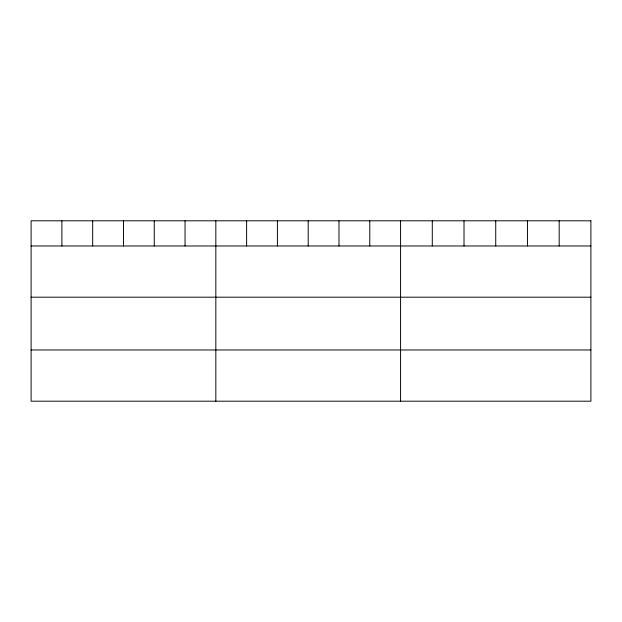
<?xml version="1.0" encoding="UTF-8"?>
<svg xmlns="http://www.w3.org/2000/svg" width="622" height="622" viewBox="0 0 622 622"><rect width="100%" height="100%" fill="white"/><g stroke="black" fill="none" stroke-linecap="round" stroke-linejoin="round"><path stroke-width="0.93" d="M31.1 245.978L590.9 245.978M31.1 297.192L590.9 297.192M31.1 349.968L590.9 349.968M559.178 220.81L559.178 245.978M527.456 220.81L527.456 245.978M495.734 220.81L495.734 245.978M464.012 220.81L464.012 245.978M432.29 220.81L432.29 245.978M400.568 220.81L400.568 401.19M369.779 220.81L369.779 245.978M338.99 220.81L338.99 245.978M308.201 220.81L308.201 245.978M277.412 220.81L277.412 245.978M246.623 220.81L246.623 245.978M215.834 220.81L215.834 401.19M185.045 220.81L185.045 245.978M154.256 220.81L154.256 245.978M123.467 220.81L123.467 245.978M92.678 220.81L92.678 245.978M61.889 220.81L61.889 245.978M590.9 220.81L31.1 220.81L31.1 401.19L590.9 401.19L590.9 220.81"/></g></svg>
